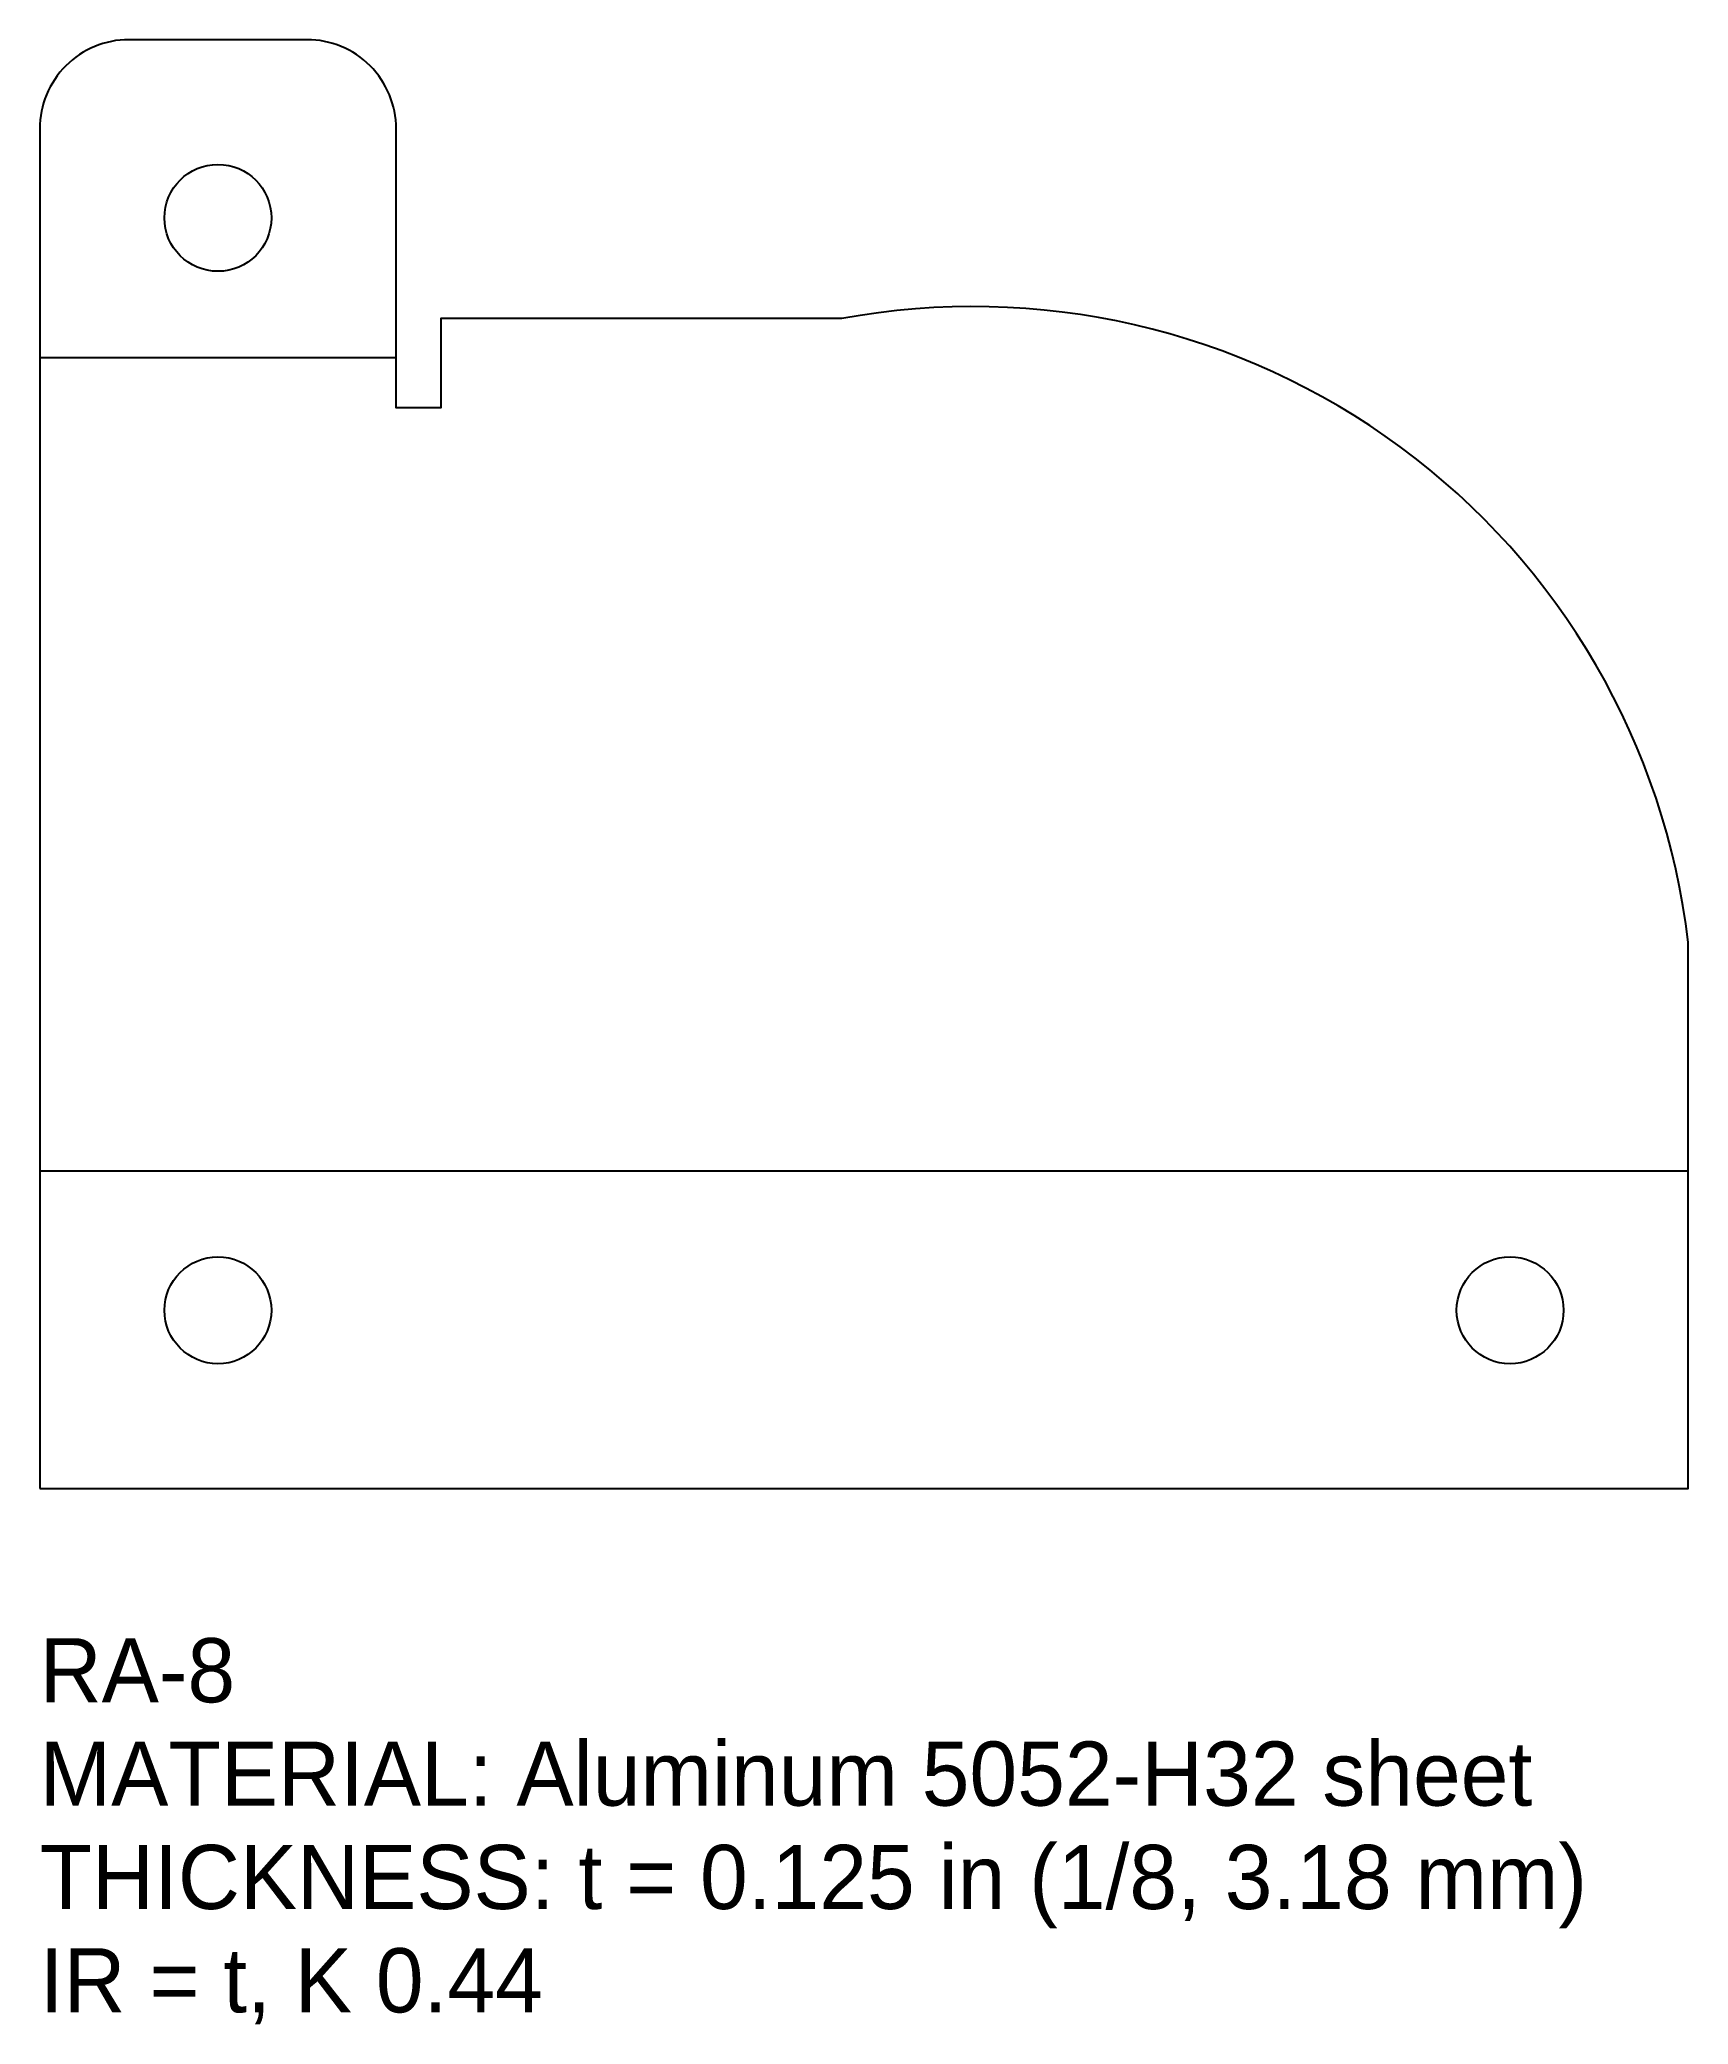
# Model space of a CAD drawing. Header units: inches. Extents: x 0 to 4.62, y -1.5 to 4.07.
import ezdxf

# ---------------------------------------------------------------- set-up
doc = ezdxf.new("R2010")
doc.units = ezdxf.units.IN
doc.header["$MEASUREMENT"] = 0
for name, color, linetype in [('BEND', 1, 'Continuous'), ('CUT', 7, 'Continuous'), ('NOTES', 5, 'Continuous')]:
    doc.layers.add(name, color=color, linetype=linetype)

msp = doc.modelspace()

# ---------------------------------------------------------------- linework, layer by layer
at = {"layer": 'BEND'}
for p, q in [((0, 3.1741), (1, 3.1741)), ((0, 0.8914), (4.625, 0.8914))]:
    msp.add_line(p, q, dxfattribs=at)
at = {"layer": 'CUT'}
msp.add_lwpolyline([(0, 0), (4.625, 0), (4.625, 1.5327, 0.43387), (2.25, 3.2827), (1.125, 3.2827), (1.125, 3.0327), (1, 3.0327), (1, 3.8155, 0.414214), (0.75, 4.0655), (0.25, 4.0655, 0.414214), (0, 3.8155)], format="xyb", close=True, dxfattribs=at)
for centre in [(0.5, 3.5655), (0.5, 0.5), (4.125, 0.5)]:
    msp.add_circle(centre, 0.15, dxfattribs=at)

# ---------------------------------------------------------------- texts
at = {"layer": 'NOTES'}
for s, p in [('RA-8', (0, -0.6)), ('MATERIAL: Aluminum 5052-H32 sheet', (0, -0.89)), ('THICKNESS: t = 0.125 in (1/8, 3.18 mm)', (0, -1.18)), ('IR = t, K 0.44', (0, -1.47))]:
    msp.add_text(s, height=0.18, dxfattribs=at).set_placement(p)

doc.saveas('drawing.dxf')
